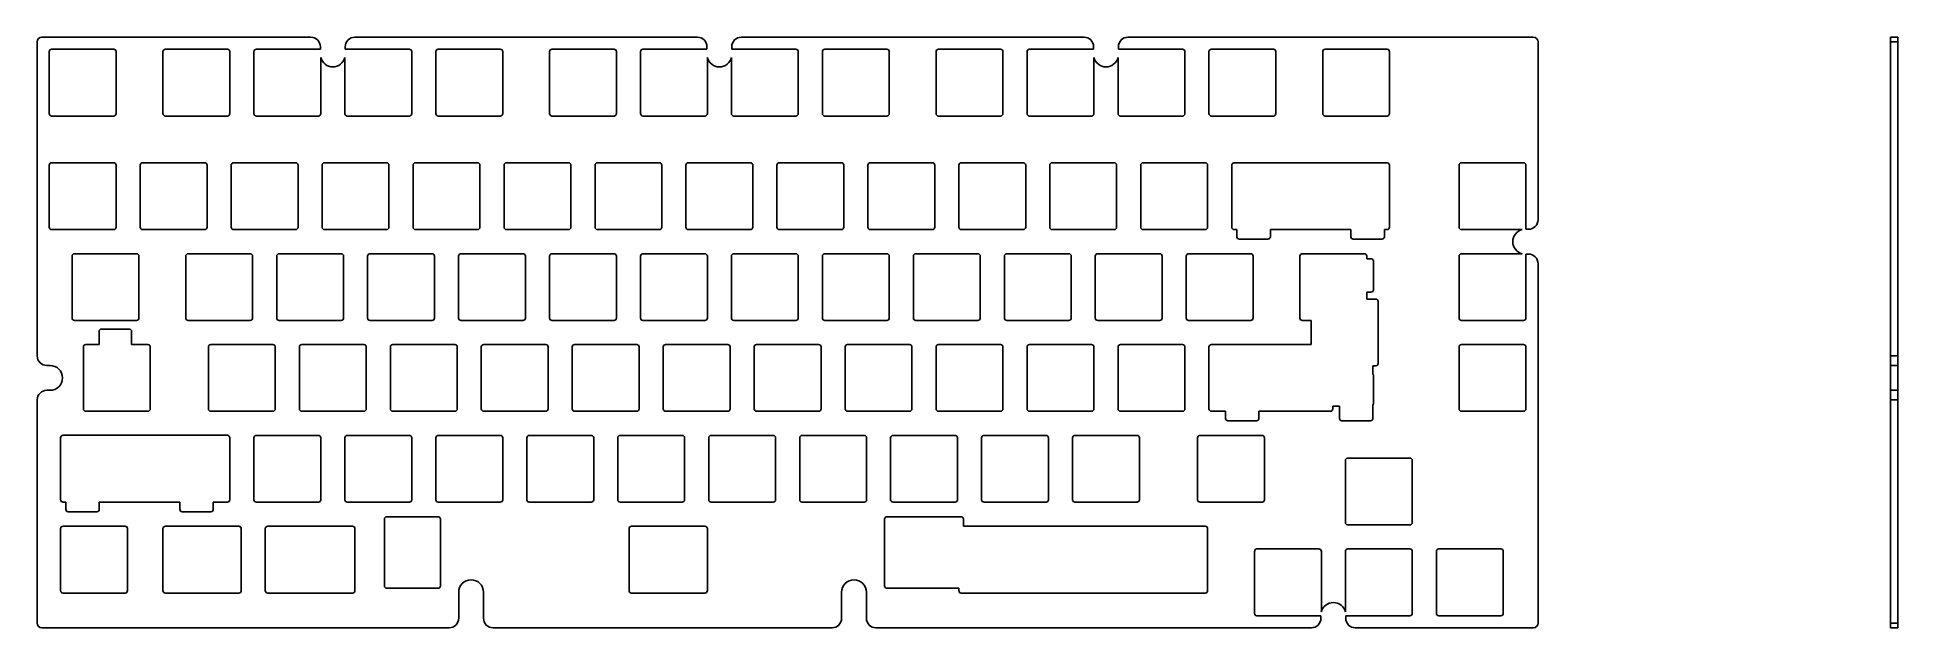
# Model space of a CAD drawing. Header units: millimetres. Extents: x 351 to 741, y 458 to 582.
import ezdxf

# ---------------------------------------------------------------- set-up
doc = ezdxf.new("R2010")
doc.units = ezdxf.units.MM

msp = doc.modelspace()

# ---------------------------------------------------------------- linework, layer by layer
at = {"color": 7, "linetype": 'Continuous', "lineweight": 25}
for p, q in [((351.46, 581.13), (351.46, 515.29)), ((352.46, 582.13), (408.77, 582.13)), ((417.97, 582.13), (489.73, 582.13)), ((498.93, 582.13), (570.7, 582.13)), ((579.9, 582.13), (664.79, 582.13)), ((665.79, 581.13), (665.79, 543.86)), ((739.63, 582.13), (741.13, 582.13)), ((739.63, 581.13), (739.63, 582.13)), ((741.13, 581.13), (739.63, 581.13)), ((739.63, 581.13), (739.63, 515.29)), ((741.13, 582.13), (741.13, 581.13)), ((741.13, 581.13), (741.13, 515.29)), ((353.98, 579.1), (353.98, 566.1)), ((354.48, 579.6), (367.48, 579.6)), ((367.98, 579.1), (367.98, 566.1)), ((377.8, 579.1), (377.8, 566.1)), ((378.3, 579.6), (391.3, 579.6)), ((391.8, 579.1), (391.8, 566.1)), ((396.85, 579.1), (396.85, 566.1)), ((397.35, 579.6), (410.77, 579.6)), ((410.77, 580.13), (410.77, 579.6)), ((410.85, 577.88), (410.85, 566.1)), ((415.9, 577.88), (415.9, 566.1)), ((415.97, 579.6), (415.97, 580.13)), ((415.97, 579.6), (429.4, 579.6)), ((429.9, 579.1), (429.9, 566.1)), ((434.95, 579.1), (434.95, 566.1)), ((435.45, 579.6), (448.45, 579.6)), ((448.95, 579.1), (448.95, 566.1)), ((458.76, 579.1), (458.76, 566.1)), ((459.26, 579.6), (472.26, 579.6)), ((472.76, 579.1), (472.76, 566.1)), ((477.81, 579.1), (477.81, 566.1)), ((478.31, 579.6), (491.73, 579.6)), ((491.73, 580.13), (491.73, 579.6)), ((491.81, 577.88), (491.81, 566.1)), ((496.86, 577.88), (496.86, 566.1)), ((496.93, 579.6), (496.93, 580.13)), ((496.93, 579.6), (510.36, 579.6)), ((510.86, 579.1), (510.86, 566.1)), ((515.91, 579.1), (515.91, 566.1)), ((516.41, 579.6), (529.41, 579.6)), ((529.91, 579.1), (529.91, 566.1)), ((539.72, 579.1), (539.72, 566.1)), ((540.22, 579.6), (553.22, 579.6)), ((553.72, 579.1), (553.72, 566.1)), ((558.77, 579.1), (558.77, 566.1)), ((559.27, 579.6), (572.7, 579.6)), ((572.7, 580.13), (572.7, 579.6)), ((572.77, 577.88), (572.77, 566.1)), ((577.82, 577.88), (577.82, 566.1)), ((577.9, 579.6), (577.9, 580.13)), ((577.9, 579.6), (591.32, 579.6)), ((591.82, 579.1), (591.82, 566.1)), ((596.87, 579.1), (596.87, 566.1)), ((597.37, 579.6), (610.37, 579.6)), ((610.87, 579.1), (610.87, 566.1)), ((620.68, 579.1), (620.68, 566.1)), ((621.18, 579.6), (634.18, 579.6)), ((634.68, 579.1), (634.68, 566.1)), ((354.48, 565.6), (367.48, 565.6)), ((378.3, 565.6), (391.3, 565.6)), ((397.35, 565.6), (410.35, 565.6)), ((416.4, 565.6), (429.4, 565.6)), ((435.45, 565.6), (448.45, 565.6)), ((459.26, 565.6), (472.26, 565.6)), ((478.31, 565.6), (491.31, 565.6)), ((497.36, 565.6), (510.36, 565.6)), ((516.41, 565.6), (529.41, 565.6)), ((540.22, 565.6), (553.22, 565.6)), ((559.27, 565.6), (572.27, 565.6)), ((578.32, 565.6), (591.32, 565.6)), ((597.37, 565.6), (610.37, 565.6)), ((621.18, 565.6), (634.18, 565.6)), ((353.98, 555.29), (353.98, 542.29)), ((354.48, 555.79), (367.48, 555.79)), ((367.98, 555.29), (367.98, 542.29)), ((373.03, 555.29), (373.03, 542.29)), ((373.53, 555.79), (386.53, 555.79)), ((387.03, 555.29), (387.03, 542.29)), ((392.08, 555.29), (392.08, 542.29)), ((392.58, 555.79), (405.58, 555.79)), ((406.08, 555.29), (406.08, 542.29)), ((411.13, 555.29), (411.13, 542.29)), ((411.63, 555.79), (424.63, 555.79)), ((425.13, 555.29), (425.13, 542.29)), ((430.18, 555.29), (430.18, 542.29)), ((430.68, 555.79), (443.68, 555.79)), ((444.18, 555.29), (444.18, 542.29)), ((449.23, 555.29), (449.23, 542.29)), ((449.73, 555.79), (462.73, 555.79)), ((463.23, 555.29), (463.23, 542.29)), ((468.28, 555.29), (468.28, 542.29)), ((468.78, 555.79), (481.78, 555.79)), ((482.28, 555.29), (482.28, 542.29)), ((487.33, 555.29), (487.33, 542.29)), ((487.83, 555.79), (500.83, 555.79)), ((501.33, 555.29), (501.33, 542.29)), ((506.38, 555.29), (506.38, 542.29)), ((506.88, 555.79), (519.88, 555.79)), ((520.38, 555.29), (520.38, 542.29)), ((525.43, 555.29), (525.43, 542.29)), ((525.93, 555.79), (538.93, 555.79)), ((539.43, 555.29), (539.43, 542.29)), ((544.48, 555.29), (544.48, 542.29)), ((544.98, 555.79), (557.98, 555.79)), ((558.48, 555.29), (558.48, 542.29)), ((563.53, 555.29), (563.53, 542.29)), ((564.03, 555.79), (577.03, 555.79)), ((577.53, 555.29), (577.53, 542.29)), ((582.58, 555.29), (582.58, 542.29)), ((583.08, 555.79), (596.08, 555.79)), ((596.58, 555.29), (596.58, 542.29)), ((601.63, 555.28), (601.63, 542.28)), ((602.13, 555.78), (634.18, 555.78)), ((634.68, 555.28), (634.68, 542.28)), ((649.26, 555.29), (649.26, 542.29)), ((649.76, 555.79), (662.76, 555.79)), ((663.26, 555.29), (663.26, 541.86)), ((354.48, 541.79), (367.48, 541.79)), ((373.53, 541.79), (386.53, 541.79)), ((392.58, 541.79), (405.58, 541.79)), ((411.63, 541.79), (424.63, 541.79)), ((430.68, 541.79), (443.68, 541.79)), ((449.73, 541.79), (462.73, 541.79)), ((468.78, 541.79), (481.78, 541.79)), ((487.83, 541.79), (500.83, 541.79)), ((506.88, 541.79), (519.88, 541.79)), ((525.93, 541.79), (538.93, 541.79)), ((544.98, 541.79), (557.98, 541.79)), ((564.03, 541.79), (577.03, 541.79)), ((583.08, 541.79), (596.08, 541.79)), ((602.13, 541.78), (602.72, 541.78)), ((602.72, 541.78), (602.72, 540.29)), ((609.72, 541.78), (609.72, 540.29)), ((609.72, 541.78), (626.6, 541.78)), ((626.6, 541.78), (626.6, 540.29)), ((633.6, 541.78), (633.6, 540.29)), ((633.6, 541.78), (634.18, 541.78)), ((649.76, 541.79), (662.47, 541.79)), ((663.79, 541.86), (663.26, 541.86)), ((603.22, 539.79), (609.22, 539.79)), ((627.1, 539.79), (633.1, 539.79)), ((358.75, 536.24), (358.75, 523.24)), ((359.25, 536.74), (372.25, 536.74)), ((372.75, 536.24), (372.75, 523.24)), ((382.56, 536.24), (382.56, 523.24)), ((383.06, 536.74), (396.06, 536.74)), ((396.56, 536.24), (396.56, 523.24)), ((401.61, 536.24), (401.61, 523.24)), ((402.11, 536.74), (415.11, 536.74)), ((415.61, 536.24), (415.61, 523.24)), ((420.66, 536.24), (420.66, 523.24)), ((421.16, 536.74), (434.16, 536.74)), ((434.66, 536.24), (434.66, 523.24)), ((439.71, 536.24), (439.71, 523.24)), ((440.21, 536.74), (453.21, 536.74)), ((453.71, 536.24), (453.71, 523.24)), ((458.76, 536.24), (458.76, 523.24)), ((459.26, 536.74), (472.26, 536.74)), ((472.76, 536.24), (472.76, 523.24)), ((477.81, 536.24), (477.81, 523.24)), ((478.31, 536.74), (491.31, 536.74)), ((491.81, 536.24), (491.81, 523.24)), ((496.86, 536.24), (496.86, 523.24)), ((497.36, 536.74), (510.36, 536.74)), ((510.86, 536.24), (510.86, 523.24)), ((515.91, 536.24), (515.91, 523.24)), ((516.41, 536.74), (529.41, 536.74)), ((529.91, 536.24), (529.91, 523.24)), ((534.96, 536.24), (534.96, 523.24)), ((535.46, 536.74), (548.46, 536.74)), ((548.96, 536.24), (548.96, 523.24)), ((554.01, 536.24), (554.01, 523.24)), ((554.51, 536.74), (567.51, 536.74)), ((568.01, 536.24), (568.01, 523.24)), ((573.06, 536.24), (573.06, 523.24)), ((573.56, 536.74), (586.56, 536.74)), ((587.06, 536.24), (587.06, 523.24)), ((592.11, 536.24), (592.11, 523.24)), ((592.61, 536.74), (605.61, 536.74)), ((606.11, 536.24), (606.11, 523.24)), ((615.92, 536.24), (615.92, 523.24)), ((616.42, 536.74), (629.42, 536.74)), ((629.92, 536.24), (629.92, 535.67)), ((630.8, 535.67), (629.92, 535.67)), ((631.3, 535.17), (631.3, 529.17)), ((649.26, 536.24), (649.26, 523.24)), ((649.76, 536.74), (662.47, 536.74)), ((663.26, 536.66), (663.26, 523.24)), ((663.26, 536.66), (663.79, 536.66)), ((665.79, 534.66), (665.79, 459.3)), ((629.92, 528.67), (629.92, 527.23)), ((630.8, 528.67), (629.92, 528.67)), ((631.8, 527.23), (629.92, 527.23)), ((632.3, 526.73), (632.3, 513.73)), ((359.25, 522.74), (372.25, 522.74)), ((383.06, 522.74), (396.06, 522.74)), ((402.11, 522.74), (415.11, 522.74)), ((421.16, 522.74), (434.16, 522.74)), ((440.21, 522.74), (453.21, 522.74)), ((459.26, 522.74), (472.26, 522.74)), ((478.31, 522.74), (491.31, 522.74)), ((497.36, 522.74), (510.36, 522.74)), ((516.41, 522.74), (529.41, 522.74)), ((535.46, 522.74), (548.46, 522.74)), ((554.51, 522.74), (567.51, 522.74)), ((573.56, 522.74), (586.56, 522.74)), ((592.61, 522.74), (605.61, 522.74)), ((616.42, 522.74), (618.3, 522.74)), ((618.3, 522.74), (618.3, 517.7)), ((649.76, 522.74), (662.76, 522.74)), ((364.41, 520.42), (364.41, 517.69)), ((370.73, 520.92), (364.91, 520.92)), ((371.23, 517.69), (371.23, 520.42)), ((361.13, 517.19), (361.13, 504.19)), ((361.63, 517.69), (364.41, 517.69)), ((371.23, 517.69), (374.63, 517.69)), ((375.13, 517.19), (375.13, 504.19)), ((387.32, 517.19), (387.32, 504.19)), ((387.82, 517.69), (400.82, 517.69)), ((401.32, 517.19), (401.32, 504.19)), ((406.37, 517.19), (406.37, 504.19)), ((406.87, 517.69), (419.87, 517.69)), ((420.37, 517.19), (420.37, 504.19)), ((425.42, 517.19), (425.42, 504.19)), ((425.92, 517.69), (438.92, 517.69)), ((439.42, 517.19), (439.42, 504.19)), ((444.47, 517.19), (444.47, 504.19)), ((444.97, 517.69), (457.97, 517.69)), ((458.47, 517.19), (458.47, 504.19)), ((463.52, 517.19), (463.52, 504.19)), ((464.02, 517.69), (477.02, 517.69)), ((477.52, 517.19), (477.52, 504.19)), ((482.57, 517.19), (482.57, 504.19)), ((483.07, 517.69), (496.07, 517.69)), ((496.57, 517.19), (496.57, 504.19)), ((501.62, 517.19), (501.62, 504.19)), ((502.12, 517.69), (515.12, 517.69)), ((515.62, 517.19), (515.62, 504.19)), ((520.67, 517.19), (520.67, 504.19)), ((521.17, 517.69), (534.17, 517.69)), ((534.67, 517.19), (534.67, 504.19)), ((539.72, 517.19), (539.72, 504.19)), ((540.22, 517.69), (553.22, 517.69)), ((553.72, 517.19), (553.72, 504.19)), ((558.77, 517.19), (558.77, 504.19)), ((559.27, 517.69), (572.27, 517.69)), ((572.77, 517.19), (572.77, 504.19)), ((577.82, 517.19), (577.82, 504.19)), ((578.32, 517.69), (591.32, 517.69)), ((591.82, 517.19), (591.82, 504.19)), ((596.87, 517.2), (596.87, 504.2)), ((597.37, 517.7), (618.3, 517.7)), ((649.26, 517.19), (649.26, 504.19)), ((649.76, 517.69), (662.76, 517.69)), ((663.26, 517.19), (663.26, 504.19)), ((739.63, 515.29), (741.13, 515.29)), ((739.63, 513.29), (739.63, 515.29)), ((741.13, 515.29), (741.13, 513.29)), ((354.15, 513.29), (353.46, 513.29)), ((631.21, 513.23), (631.21, 511.57)), ((631.8, 513.23), (631.21, 513.23)), ((631.3, 511.29), (631.3, 505.29)), ((741.13, 513.29), (739.63, 513.29)), ((739.63, 508.09), (739.63, 513.29)), ((741.13, 508.09), (741.13, 513.29)), ((353.46, 508.09), (354.15, 508.09)), ((739.63, 508.09), (741.13, 508.09)), ((739.63, 506.09), (739.63, 508.09)), ((741.13, 508.09), (741.13, 506.09)), ((351.46, 506.09), (351.46, 459.3)), ((361.63, 503.69), (374.63, 503.69)), ((387.82, 503.69), (400.82, 503.69)), ((406.87, 503.69), (419.87, 503.69)), ((425.92, 503.69), (438.92, 503.69)), ((444.97, 503.69), (457.97, 503.69)), ((464.02, 503.69), (477.02, 503.69)), ((483.07, 503.69), (496.07, 503.69)), ((502.12, 503.69), (515.12, 503.69)), ((521.17, 503.69), (534.17, 503.69)), ((540.22, 503.69), (553.22, 503.69)), ((559.27, 503.69), (572.27, 503.69)), ((578.32, 503.69), (591.32, 503.69)), ((597.37, 503.7), (600.34, 503.7)), ((600.34, 503.7), (600.34, 502.19)), ((607.34, 503.7), (607.34, 502.19)), ((607.34, 503.7), (609.15, 503.7)), ((609.28, 503.69), (622.28, 503.69)), ((622.78, 504.79), (622.78, 504.19)), ((624.21, 504.79), (622.78, 504.79)), ((624.21, 504.79), (624.21, 502.19)), ((631.21, 505.01), (631.21, 502.19)), ((649.76, 503.69), (662.76, 503.69)), ((741.13, 506.09), (739.63, 506.09)), ((739.63, 506.09), (739.63, 459.3)), ((741.13, 506.09), (741.13, 459.3)), ((600.84, 501.69), (606.84, 501.69)), ((624.71, 501.69), (630.71, 501.69)), ((356.36, 498.16), (356.36, 485.16)), ((356.86, 498.66), (391.3, 498.66)), ((391.8, 498.16), (391.8, 485.16)), ((396.85, 498.14), (396.85, 485.14)), ((397.35, 498.64), (410.35, 498.64)), ((410.85, 498.14), (410.85, 485.14)), ((415.9, 498.14), (415.9, 485.14)), ((416.4, 498.64), (429.4, 498.64)), ((429.9, 498.14), (429.9, 485.14)), ((434.95, 498.14), (434.95, 485.14)), ((435.45, 498.64), (448.45, 498.64)), ((448.95, 498.14), (448.95, 485.14)), ((454, 498.14), (454, 485.14)), ((454.5, 498.64), (467.5, 498.64)), ((468, 498.14), (468, 485.14)), ((473.05, 498.14), (473.05, 485.14)), ((473.55, 498.64), (486.55, 498.64)), ((487.05, 498.14), (487.05, 485.14)), ((492.1, 498.14), (492.1, 485.14)), ((492.6, 498.64), (505.6, 498.64)), ((506.1, 498.14), (506.1, 485.14)), ((511.15, 498.14), (511.15, 485.14)), ((511.65, 498.64), (524.65, 498.64)), ((525.15, 498.14), (525.15, 485.14)), ((530.2, 498.14), (530.2, 485.14)), ((530.7, 498.64), (543.7, 498.64)), ((544.2, 498.14), (544.2, 485.14)), ((549.25, 498.14), (549.25, 485.14)), ((549.75, 498.64), (562.75, 498.64)), ((563.25, 498.14), (563.25, 485.14)), ((568.3, 498.14), (568.3, 485.14)), ((568.8, 498.64), (581.8, 498.64)), ((582.3, 498.14), (582.3, 485.14)), ((594.49, 498.14), (594.49, 485.14)), ((594.99, 498.64), (607.99, 498.64)), ((608.49, 498.14), (608.49, 485.14)), ((625.45, 493.38), (625.45, 480.38)), ((625.95, 493.88), (638.95, 493.88)), ((639.45, 493.38), (639.45, 480.38)), ((356.86, 484.66), (357.45, 484.66)), ((357.45, 484.66), (357.45, 483.14)), ((364.45, 484.66), (364.45, 483.14)), ((364.45, 484.66), (381.33, 484.66)), ((381.33, 484.66), (381.33, 483.14)), ((388.33, 484.66), (388.33, 483.14)), ((388.33, 484.66), (391.3, 484.66)), ((397.35, 484.64), (410.35, 484.64)), ((416.4, 484.64), (429.4, 484.64)), ((435.45, 484.64), (448.45, 484.64)), ((454.5, 484.64), (467.5, 484.64)), ((473.55, 484.64), (486.55, 484.64)), ((492.6, 484.64), (505.6, 484.64)), ((511.65, 484.64), (524.65, 484.64)), ((530.7, 484.64), (543.7, 484.64)), ((549.75, 484.64), (562.75, 484.64)), ((568.8, 484.64), (581.8, 484.64)), ((594.99, 484.64), (607.99, 484.64)), ((356.86, 479.59), (369.86, 479.59)), ((357.95, 482.64), (363.95, 482.64)), ((378.3, 479.59), (380.64, 479.59)), ((380.67, 479.59), (393.67, 479.59)), ((381.83, 482.64), (387.83, 482.64)), ((399.73, 479.59), (417.49, 479.59)), ((424.16, 467.09), (424.16, 481.09)), ((424.66, 481.59), (435.42, 481.59)), ((435.92, 467.09), (435.92, 481.09)), ((475.93, 479.59), (491.31, 479.59)), ((528.92, 467.09), (528.92, 481.09)), ((538.96, 481.59), (529.42, 481.59)), ((544.96, 481.59), (538.96, 481.59)), ((545.46, 479.59), (545.46, 481.09)), ((545.46, 479.59), (557.98, 479.59)), ((558.02, 479.59), (563.99, 479.59)), ((564.03, 479.59), (596.08, 479.59)), ((625.95, 479.88), (638.95, 479.88)), ((356.36, 479.09), (356.36, 466.09)), ((370.36, 479.09), (370.36, 466.09)), ((377.8, 479.09), (377.8, 466.09)), ((394.18, 479.09), (394.18, 466.09)), ((399.23, 479.09), (399.23, 466.09)), ((417.99, 479.09), (417.99, 466.09)), ((475.42, 479.09), (475.42, 466.09)), ((491.81, 479.09), (491.81, 466.09)), ((596.58, 479.09), (596.58, 466.09)), ((606.4, 474.33), (606.4, 461.33)), ((606.9, 474.83), (619.9, 474.83)), ((620.4, 474.33), (620.4, 461.62)), ((625.45, 474.33), (625.45, 461.62)), ((625.95, 474.83), (638.95, 474.83)), ((639.45, 474.33), (639.45, 461.33)), ((644.5, 474.33), (644.5, 461.33)), ((645, 474.83), (658, 474.83)), ((658.5, 474.33), (658.5, 461.33)), ((356.86, 465.59), (369.86, 465.59)), ((378.3, 465.59), (393.68, 465.59)), ((399.73, 465.59), (417.49, 465.59)), ((424.66, 466.59), (435.42, 466.59)), ((439.73, 465.76), (439.73, 460.3)), ((444.93, 460.3), (444.93, 465.76)), ((475.92, 465.59), (491.31, 465.59)), ((519.93, 465.76), (519.93, 460.3)), ((525.13, 460.3), (525.13, 465.76)), ((538.96, 466.59), (529.42, 466.59)), ((544.48, 466.59), (538.96, 466.59)), ((544.48, 466.59), (544.48, 466.09)), ((544.98, 465.59), (556.85, 465.59)), ((556.89, 465.59), (569.89, 465.59)), ((569.93, 465.59), (591.36, 465.59)), ((591.32, 465.59), (593.7, 465.59)), ((593.74, 465.59), (596.08, 465.59)), ((606.9, 460.83), (620.32, 460.83)), ((620.32, 460.83), (620.32, 460.3)), ((625.52, 460.3), (625.52, 460.83)), ((625.52, 460.83), (638.95, 460.83)), ((645, 460.83), (658, 460.83)), ((437.73, 458.3), (352.46, 458.3)), ((517.93, 458.3), (446.93, 458.3)), ((618.32, 458.3), (527.13, 458.3)), ((664.79, 458.3), (627.52, 458.3)), ((739.63, 459.3), (741.13, 459.3)), ((739.63, 458.3), (739.63, 459.3)), ((741.13, 458.3), (739.63, 458.3)), ((741.13, 459.3), (741.13, 458.3))]:
    msp.add_line(p, q, dxfattribs=at)
for centre, radius, start, end in [((352.46, 581.13), 1, 90, 180), ((408.77, 580.13), 2, 0, 90), ((417.97, 580.13), 2, 90, 180), ((489.73, 580.13), 2, 0, 90), ((498.93, 580.13), 2, 90, 180), ((570.7, 580.13), 2, 0, 90), ((579.9, 580.13), 2, 90, 180), ((664.79, 581.13), 1, 0, 90), ((354.48, 579.1), 0.5, 90, 180), ((367.48, 579.1), 0.5, 0, 90), ((378.3, 579.1), 0.5, 90, 180), ((391.3, 579.1), 0.5, 0, 90), ((397.35, 579.1), 0.5, 90, 180), ((413.37, 578.5), 2.6, 193.7953, 346.2047), ((429.4, 579.1), 0.5, 360, 90), ((435.45, 579.1), 0.5, 90, 180), ((448.45, 579.1), 0.5, 0, 90), ((459.26, 579.1), 0.5, 90, 180), ((472.26, 579.1), 0.5, 360, 90), ((478.31, 579.1), 0.5, 90, 180), ((494.33, 578.5), 2.6, 193.7953, 346.2047), ((510.36, 579.1), 0.5, 0, 90), ((516.41, 579.1), 0.5, 90, 180), ((529.41, 579.1), 0.5, 0, 90), ((540.22, 579.1), 0.5, 90, 180), ((553.22, 579.1), 0.5, 0, 90), ((559.27, 579.1), 0.5, 90, 180), ((575.3, 578.5), 2.6, 193.7953, 346.2047), ((591.32, 579.1), 0.5, 360, 90), ((597.37, 579.1), 0.5, 90, 180), ((610.37, 579.1), 0.5, 0, 90), ((621.18, 579.1), 0.5, 90, 180), ((634.18, 579.1), 0.5, 0, 90), ((354.48, 566.1), 0.5, 180, 270), ((367.48, 566.1), 0.5, 270, 0), ((378.3, 566.1), 0.5, 180, 270), ((391.3, 566.1), 0.5, 270, 0), ((397.35, 566.1), 0.5, 180, 270), ((410.35, 566.1), 0.5, 270, 0), ((416.4, 566.1), 0.5, 180, 270), ((429.4, 566.1), 0.5, 270, 360), ((435.45, 566.1), 0.5, 180, 270), ((448.45, 566.1), 0.5, 270, 0), ((459.26, 566.1), 0.5, 180, 270), ((472.26, 566.1), 0.5, 270, 360), ((478.31, 566.1), 0.5, 180, 270), ((491.31, 566.1), 0.5, 270, 0), ((497.36, 566.1), 0.5, 180, 270), ((510.36, 566.1), 0.5, 270, 0), ((516.41, 566.1), 0.5, 180, 270), ((529.41, 566.1), 0.5, 270, 0), ((540.22, 566.1), 0.5, 180, 270), ((553.22, 566.1), 0.5, 270, 0), ((559.27, 566.1), 0.5, 180, 270), ((572.27, 566.1), 0.5, 270, 0), ((578.32, 566.1), 0.5, 180, 270), ((591.32, 566.1), 0.5, 270, 360), ((597.37, 566.1), 0.5, 180, 270), ((610.37, 566.1), 0.5, 270, 0), ((621.18, 566.1), 0.5, 180, 270), ((634.18, 566.1), 0.5, 270, 0), ((354.48, 555.29), 0.5, 90, 180), ((367.48, 555.29), 0.5, 0, 90), ((373.53, 555.29), 0.5, 90, 180), ((386.53, 555.29), 0.5, 0, 90), ((392.58, 555.29), 0.5, 90, 180), ((405.58, 555.29), 0.5, 360, 90), ((411.63, 555.29), 0.5, 90, 180), ((424.63, 555.29), 0.5, 0, 90), ((430.68, 555.29), 0.5, 90, 180), ((443.68, 555.29), 0.5, 0, 90), ((449.73, 555.29), 0.5, 90, 180), ((462.73, 555.29), 0.5, 0, 90), ((468.78, 555.29), 0.5, 90, 180), ((481.78, 555.29), 0.5, 0, 90), ((487.83, 555.29), 0.5, 90, 180), ((500.83, 555.29), 0.5, 360, 90), ((506.88, 555.29), 0.5, 90, 180), ((519.88, 555.29), 0.5, 360, 90), ((525.93, 555.29), 0.5, 90, 180), ((538.93, 555.29), 0.5, 0, 90), ((544.98, 555.29), 0.5, 90, 180), ((557.98, 555.29), 0.5, 0, 90), ((564.03, 555.29), 0.5, 90, 180), ((577.03, 555.29), 0.5, 0, 90), ((583.08, 555.29), 0.5, 90, 180), ((596.08, 555.29), 0.5, 360, 90), ((602.13, 555.28), 0.5, 90, 180), ((634.18, 555.28), 0.5, 360, 90), ((649.76, 555.29), 0.5, 90, 180), ((662.76, 555.29), 0.5, 360, 90), ((354.48, 542.29), 0.5, 180, 270), ((367.48, 542.29), 0.5, 270, 0), ((373.53, 542.29), 0.5, 180, 270), ((386.53, 542.29), 0.5, 270, 0), ((392.58, 542.29), 0.5, 180, 270), ((405.58, 542.29), 0.5, 270, 360), ((411.63, 542.29), 0.5, 180, 270), ((424.63, 542.29), 0.5, 270, 0), ((430.68, 542.29), 0.5, 180, 270), ((443.68, 542.29), 0.5, 270, 0), ((449.73, 542.29), 0.5, 180, 270), ((462.73, 542.29), 0.5, 270, 0), ((468.78, 542.29), 0.5, 180, 270), ((481.78, 542.29), 0.5, 270, 0), ((487.83, 542.29), 0.5, 180, 270), ((500.83, 542.29), 0.5, 270, 360), ((506.88, 542.29), 0.5, 180, 270), ((519.88, 542.29), 0.5, 270, 360), ((525.93, 542.29), 0.5, 180, 270), ((538.93, 542.29), 0.5, 270, 0), ((544.98, 542.29), 0.5, 180, 270), ((557.98, 542.29), 0.5, 270, 0), ((564.03, 542.29), 0.5, 180, 270), ((577.03, 542.29), 0.5, 270, 0), ((583.08, 542.29), 0.5, 180, 270), ((596.08, 542.29), 0.5, 270, 360), ((602.13, 542.28), 0.5, 180, 270), ((634.18, 542.28), 0.5, 270, 0), ((649.76, 542.29), 0.5, 180, 270), ((663.09, 539.26), 2.6, 103.7953, 256.2047), ((663.79, 543.86), 2, 270, 0), ((603.22, 540.29), 0.5, 180, 270), ((609.22, 540.29), 0.5, 270, 0), ((627.1, 540.29), 0.5, 180, 270), ((633.1, 540.29), 0.5, 270, 0), ((359.25, 536.24), 0.5, 90, 180), ((372.25, 536.24), 0.5, 0, 90), ((383.06, 536.24), 0.5, 90, 180), ((396.06, 536.24), 0.5, 0, 90), ((402.11, 536.24), 0.5, 90, 180), ((415.11, 536.24), 0.5, 0, 90), ((421.16, 536.24), 0.5, 90, 180), ((434.16, 536.24), 0.5, 0, 90), ((440.21, 536.24), 0.5, 90, 180), ((453.21, 536.24), 0.5, 360, 90), ((459.26, 536.24), 0.5, 90, 180), ((472.26, 536.24), 0.5, 360, 90), ((478.31, 536.24), 0.5, 90, 180), ((491.31, 536.24), 0.5, 0, 90), ((497.36, 536.24), 0.5, 90, 180), ((510.36, 536.24), 0.5, 0, 90), ((516.41, 536.24), 0.5, 90, 180), ((529.41, 536.24), 0.5, 0, 90), ((535.46, 536.24), 0.5, 90, 180), ((548.46, 536.24), 0.5, 360, 90), ((554.51, 536.24), 0.5, 90, 180), ((567.51, 536.24), 0.5, 360, 90), ((573.56, 536.24), 0.5, 90, 180), ((586.56, 536.24), 0.5, 0, 90), ((592.61, 536.24), 0.5, 90, 180), ((605.61, 536.24), 0.5, 0, 90), ((616.42, 536.24), 0.5, 90, 180), ((629.42, 536.24), 0.5, 360, 90), ((630.8, 535.17), 0.5, 0, 90), ((649.76, 536.24), 0.5, 90, 180), ((663.79, 534.66), 2, 0, 90), ((630.8, 529.17), 0.5, 270, 360), ((631.8, 526.73), 0.5, 360, 90), ((359.25, 523.24), 0.5, 180, 270), ((372.25, 523.24), 0.5, 270, 0), ((383.06, 523.24), 0.5, 180, 270), ((396.06, 523.24), 0.5, 270, 0), ((402.11, 523.24), 0.5, 180, 270), ((415.11, 523.24), 0.5, 270, 0), ((421.16, 523.24), 0.5, 180, 270), ((434.16, 523.24), 0.5, 270, 0), ((440.21, 523.24), 0.5, 180, 270), ((453.21, 523.24), 0.5, 270, 360), ((459.26, 523.24), 0.5, 180, 270), ((472.26, 523.24), 0.5, 270, 360), ((478.31, 523.24), 0.5, 180, 270), ((491.31, 523.24), 0.5, 270, 0), ((497.36, 523.24), 0.5, 180, 270), ((510.36, 523.24), 0.5, 270, 0), ((516.41, 523.24), 0.5, 180, 270), ((529.41, 523.24), 0.5, 270, 0), ((535.46, 523.24), 0.5, 180, 270), ((548.46, 523.24), 0.5, 270, 360), ((554.51, 523.24), 0.5, 180, 270), ((567.51, 523.24), 0.5, 270, 360), ((573.56, 523.24), 0.5, 180, 270), ((586.56, 523.24), 0.5, 270, 0), ((592.61, 523.24), 0.5, 180, 270), ((605.61, 523.24), 0.5, 270, 0), ((616.42, 523.24), 0.5, 180, 270), ((649.76, 523.24), 0.5, 180, 270), ((662.76, 523.24), 0.5, 270, 360), ((364.91, 520.42), 0.5, 90, 180), ((370.73, 520.42), 0.5, 0, 90), ((353.46, 515.29), 2, 180, 270), ((361.63, 517.19), 0.5, 90, 180), ((374.63, 517.19), 0.5, 0, 90), ((387.82, 517.19), 0.5, 90, 180), ((400.82, 517.19), 0.5, 0, 90), ((406.87, 517.19), 0.5, 90, 180), ((419.87, 517.19), 0.5, 0, 90), ((425.92, 517.19), 0.5, 90, 180), ((438.92, 517.19), 0.5, 0, 90), ((444.97, 517.19), 0.5, 90, 180), ((457.97, 517.19), 0.5, 0, 90), ((464.02, 517.19), 0.5, 90, 180), ((477.02, 517.19), 0.5, 360, 90), ((483.07, 517.19), 0.5, 90, 180), ((496.07, 517.19), 0.5, 360, 90), ((502.12, 517.19), 0.5, 90, 180), ((515.12, 517.19), 0.5, 0, 90), ((521.17, 517.19), 0.5, 90, 180), ((534.17, 517.19), 0.5, 0, 90), ((540.22, 517.19), 0.5, 90, 180), ((553.22, 517.19), 0.5, 0, 90), ((559.27, 517.19), 0.5, 90, 180), ((572.27, 517.19), 0.5, 360, 90), ((578.32, 517.19), 0.5, 90, 180), ((591.32, 517.19), 0.5, 360, 90), ((597.37, 517.2), 0.5, 90, 180), ((649.76, 517.19), 0.5, 90, 180), ((662.76, 517.19), 0.5, 360, 90), ((354.15, 510.69), 2.6, 270, 90), ((630.8, 511.29), 0.5, 0, 34.3644), ((631.8, 513.73), 0.5, 270, 0), ((353.46, 506.09), 2, 90, 180), ((361.63, 504.19), 0.5, 180, 270), ((374.63, 504.19), 0.5, 270, 0), ((387.82, 504.19), 0.5, 180, 270), ((400.82, 504.19), 0.5, 270, 0), ((406.87, 504.19), 0.5, 180, 270), ((419.87, 504.19), 0.5, 270, 0), ((425.92, 504.19), 0.5, 180, 270), ((438.92, 504.19), 0.5, 270, 0), ((444.97, 504.19), 0.5, 180, 270), ((457.97, 504.19), 0.5, 270, 0), ((464.02, 504.19), 0.5, 180, 270), ((477.02, 504.19), 0.5, 270, 360), ((483.07, 504.19), 0.5, 180, 270), ((496.07, 504.19), 0.5, 270, 360), ((502.12, 504.19), 0.5, 180, 270), ((515.12, 504.19), 0.5, 270, 0), ((521.17, 504.19), 0.5, 180, 270), ((534.17, 504.19), 0.5, 270, 0), ((540.22, 504.19), 0.5, 180, 270), ((553.22, 504.19), 0.5, 270, 0), ((559.27, 504.19), 0.5, 180, 270), ((572.27, 504.19), 0.5, 270, 360), ((578.32, 504.19), 0.5, 180, 270), ((591.32, 504.19), 0.5, 270, 360), ((597.37, 504.2), 0.5, 180, 270), ((609.28, 504.19), 0.5, 255.2989, 270), ((622.28, 504.19), 0.5, 270, 0), ((630.8, 505.29), 0.5, 325.6356, 0), ((649.76, 504.19), 0.5, 180, 270), ((662.76, 504.19), 0.5, 270, 360), ((600.84, 502.19), 0.5, 180, 270), ((606.84, 502.19), 0.5, 270, 0), ((624.71, 502.19), 0.5, 180, 270), ((630.71, 502.19), 0.5, 270, 0), ((356.86, 498.16), 0.5, 90, 180), ((391.3, 498.16), 0.5, 0, 90), ((397.35, 498.14), 0.5, 90, 180), ((410.35, 498.14), 0.5, 0, 90), ((416.4, 498.14), 0.5, 90, 180), ((429.4, 498.14), 0.5, 360, 90), ((435.45, 498.14), 0.5, 90, 180), ((448.45, 498.14), 0.5, 0, 90), ((454.5, 498.14), 0.5, 90, 180), ((467.5, 498.14), 0.5, 0, 90), ((473.55, 498.14), 0.5, 90, 180), ((486.55, 498.14), 0.5, 0, 90), ((492.6, 498.14), 0.5, 90, 180), ((505.6, 498.14), 0.5, 0, 90), ((511.65, 498.14), 0.5, 90, 180), ((524.65, 498.14), 0.5, 360, 90), ((530.7, 498.14), 0.5, 90, 180), ((543.7, 498.14), 0.5, 360, 90), ((549.75, 498.14), 0.5, 90, 180), ((562.75, 498.14), 0.5, 0, 90), ((568.8, 498.14), 0.5, 90, 180), ((581.8, 498.14), 0.5, 0, 90), ((594.99, 498.14), 0.5, 90, 180), ((607.99, 498.14), 0.5, 360, 90), ((625.95, 493.38), 0.5, 90, 180), ((638.95, 493.38), 0.5, 360, 90), ((356.86, 485.16), 0.5, 180, 270), ((391.3, 485.16), 0.5, 270, 0), ((397.35, 485.14), 0.5, 180, 270), ((410.35, 485.14), 0.5, 270, 0), ((416.4, 485.14), 0.5, 180, 270), ((429.4, 485.14), 0.5, 270, 360), ((435.45, 485.14), 0.5, 180, 270), ((448.45, 485.14), 0.5, 270, 0), ((454.5, 485.14), 0.5, 180, 270), ((467.5, 485.14), 0.5, 270, 0), ((473.55, 485.14), 0.5, 180, 270), ((486.55, 485.14), 0.5, 270, 0), ((492.6, 485.14), 0.5, 180, 270), ((505.6, 485.14), 0.5, 270, 0), ((511.65, 485.14), 0.5, 180, 270), ((524.65, 485.14), 0.5, 270, 360), ((530.7, 485.14), 0.5, 180, 270), ((543.7, 485.14), 0.5, 270, 360), ((549.75, 485.14), 0.5, 180, 270), ((562.75, 485.14), 0.5, 270, 0), ((568.8, 485.14), 0.5, 180, 270), ((581.8, 485.14), 0.5, 270, 0), ((594.99, 485.14), 0.5, 180, 270), ((607.99, 485.14), 0.5, 270, 360), ((356.86, 479.09), 0.5, 90, 180), ((357.95, 483.14), 0.5, 180, 270), ((363.95, 483.14), 0.5, 270, 0), ((369.86, 479.09), 0.5, 56.1709, 90), ((369.86, 479.09), 0.5, 0, 56.449), ((378.3, 479.09), 0.5, 90, 180), ((380.67, 479.09), 0.5, 90, 94.2054), ((381.83, 483.14), 0.5, 180, 270), ((387.83, 483.14), 0.5, 270, 0), ((393.67, 479.09), 0.5, 56.1709, 90), ((393.68, 479.09), 0.5, 0, 56.449), ((399.73, 479.09), 0.5, 90, 180), ((417.49, 479.09), 0.5, 0, 90), ((424.66, 481.09), 0.5, 90, 180), ((435.42, 481.09), 0.5, 359.9928, 89.9928), ((475.92, 479.09), 0.5, 90, 180), ((475.93, 479.09), 0.5, 90, 90.2264), ((491.31, 479.09), 0.5, 0, 90), ((529.42, 481.09), 0.5, 90, 180), ((544.96, 481.09), 0.5, 360, 90), ((557.98, 479.09), 0.5, 85.7946, 90), ((564.03, 479.09), 0.5, 90, 94.2054), ((596.08, 479.09), 0.5, 0, 90), ((625.95, 480.38), 0.5, 180, 270), ((638.95, 480.38), 0.5, 270, 360), ((606.9, 474.33), 0.5, 90, 180), ((619.9, 474.33), 0.5, 360, 90), ((625.95, 474.33), 0.5, 90, 180), ((638.95, 474.33), 0.5, 360, 90), ((645, 474.33), 0.5, 90, 180), ((658, 474.33), 0.5, 0, 90), ((442.33, 465.76), 2.6, 0, 180), ((522.53, 465.76), 2.6, 0, 180), ((356.86, 466.09), 0.5, 180, 235.0659), ((356.86, 466.09), 0.5, 234.7974, 270), ((369.86, 466.09), 0.5, 270, 0), ((378.3, 466.09), 0.5, 180, 270), ((393.68, 466.09), 0.5, 270, 0), ((399.73, 466.09), 0.5, 180, 270), ((417.49, 466.09), 0.5, 270, 0), ((424.66, 467.09), 0.5, 180, 270), ((435.42, 467.09), 0.5, 270.2077, 359.9928), ((475.92, 466.09), 0.5, 180, 270), ((491.31, 466.09), 0.5, 270.005, 0), ((529.42, 467.09), 0.5, 180, 270), ((544.98, 466.09), 0.5, 180, 270), ((556.89, 466.09), 0.5, 265.7946, 270), ((569.89, 466.09), 0.5, 270, 274.2054), ((591.32, 466.09), 0.5, 270, 274.2054), ((593.7, 466.09), 0.5, 270, 274.2054), ((596.08, 466.09), 0.5, 270, 0), ((437.73, 460.3), 2, 270, 0), ((446.93, 460.3), 2, 180, 270), ((517.93, 460.3), 2, 270, 0), ((527.13, 460.3), 2, 180, 270), ((606.9, 461.33), 0.5, 180, 270), ((618.32, 460.3), 2, 270, 0), ((622.92, 461), 2.6, 13.7953, 166.2047), ((627.52, 460.3), 2, 180, 270), ((638.95, 461.33), 0.5, 270, 360), ((645, 461.33), 0.5, 180, 270), ((658, 461.33), 0.5, 270, 0), ((352.46, 459.3), 1, 180, 270), ((664.79, 459.3), 1, 270, 0)]:
    msp.add_arc(centre, radius, start, end, dxfattribs=at)

doc.saveas('drawing.dxf')
